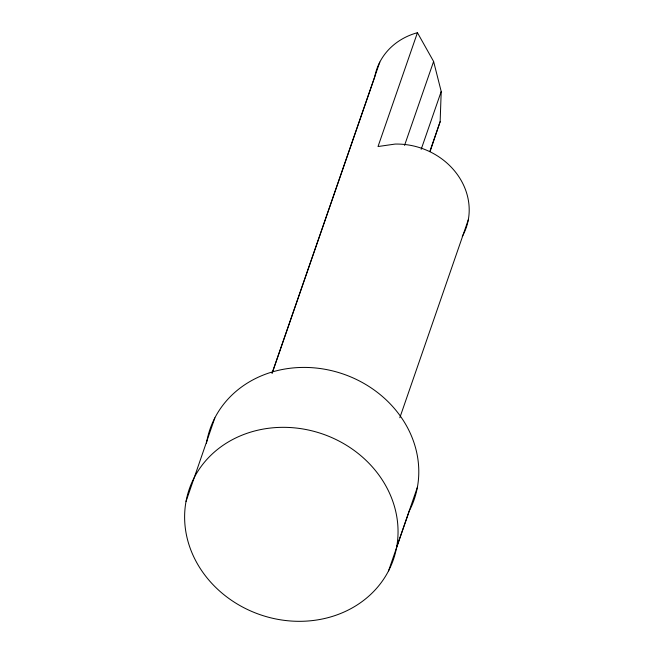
<?xml version="1.0" encoding="UTF-8"?>
<svg xmlns="http://www.w3.org/2000/svg" width="654" height="654" viewBox="0 0 654 654"><rect width="100%" height="100%" fill="white"/><g stroke="black" fill="none" stroke-linecap="round" stroke-linejoin="round"><path stroke-width="0.98" d="M430.267 151.017L440.134 121.685L441.213 91.486L433.61 61.476L417.44 32.7A68.196 60.381 19.1 0 0 374.709 77.017L272.26 372.862M186.03 501.422L214.847 417.898M272.023 373.36L379.802 62.105M417.44 32.7L378.02 146.529L395.155 144.068A68.196 60.381 19.1 0 1 457.195 174.307A68.196 60.381 19.1 0 1 462.272 236.429M404.548 145.401L433.61 61.476M421.168 149.365L441.213 91.486M429.784 151.589L440.134 121.685M399.831 417.71L468.305 219.785M396.626 547.235L417.375 487.328M388.558 570.852A107.975 95.598 19.1 0 0 280.811 427.356A107.975 95.598 19.1 0 0 204.62 574.776A107.975 95.598 19.1 0 0 388.558 570.852L409.298 510.946A107.975 95.598 19.1 0 0 341.936 373.598A107.975 95.598 19.1 0 0 206.435 443.469"/></g></svg>
